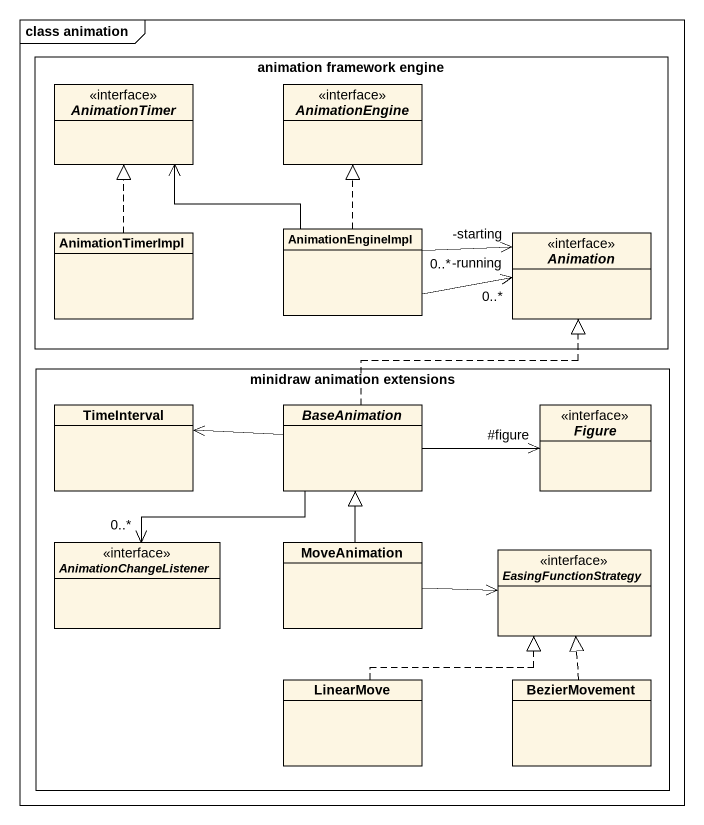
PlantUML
@startuml
mainframe class animation
hide circle
hide empty members
rectangle "animation framework engine" as animation_framework_engine {
  interface AnimationTimer <<interface>>
  interface AnimationEngine <<interface>>
  class AnimationTimerImpl
  class AnimationEngineImpl
  interface Animation <<interface>>
}
rectangle "minidraw animation extensions" as minidraw_animation {
  class TimeInterval
  abstract class BaseAnimation
  interface Figure <<interface>>
  interface AnimationChangeListener <<interface>>
  class MoveAnimation
  interface EasingFunctionStrategy <<interface>>
  class LinearMove
  class BezierMovement
}
AnimationTimerImpl .up.|> AnimationTimer
AnimationEngineImpl -up-> AnimationTimer
AnimationEngineImpl .up.|> AnimationEngine
AnimationEngineImpl -right-> "-running\n0..*" Animation
AnimationEngineImpl -right-> "-starting\n0..*" Animation
BaseAnimation .up.|> Animation
BaseAnimation -left-> TimeInterval
BaseAnimation -right-> "#figure" Figure
BaseAnimation --> "0..*" AnimationChangeListener
MoveAnimation -up-|> BaseAnimation
MoveAnimation -right-> EasingFunctionStrategy
LinearMove .right.|> EasingFunctionStrategy
BezierMovement .up.|> EasingFunctionStrategy
@enduml
